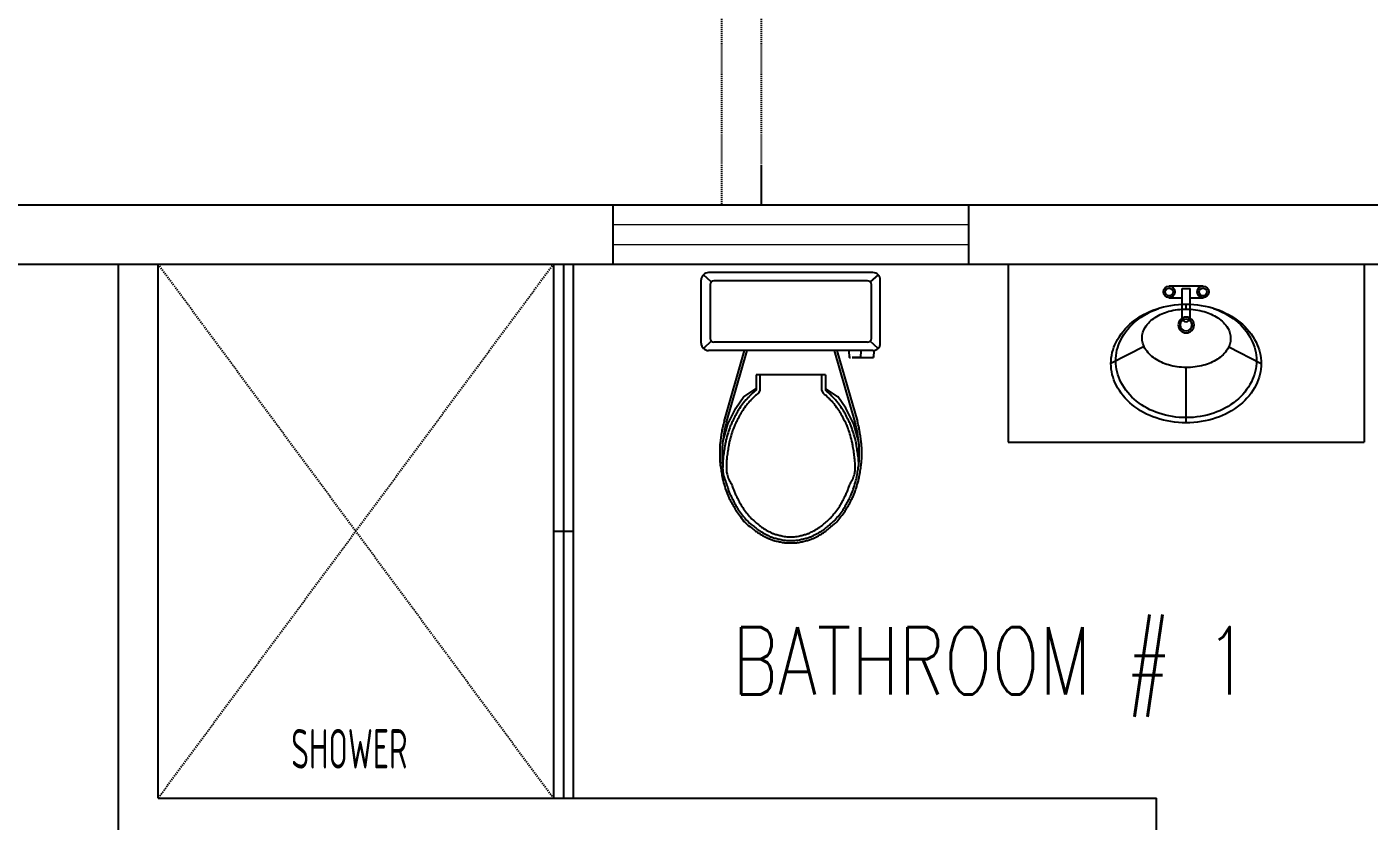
# Model space of a CAD drawing. Header units: inches. Extents: x 26998 to 46838, y -509 to 4343.
# Drawn here: x 31035.1 to 31170.9, y 3892.6 to 3972.9 of the extents above; entities that cross this region are included whole.
import ezdxf
from ezdxf.enums import TextEntityAlignment as Align

# ---------------------------------------------------------------- set-up
doc = ezdxf.new("R2010")
doc.units = ezdxf.units.IN
doc.header["$LTSCALE"] = 0.5
doc.header["$MEASUREMENT"] = 0
doc.linetypes.add('HIDDEN', pattern=[0.375, 0.25, -0.125])
for name, color, linetype in [('ARWALL', 7, 'HIDDEN'), ('BUILT-INS', 13, 'Continuous'), ('CABS', 23, 'Continuous'), ('Title Block', 7, 'Continuous')]:
    doc.layers.add(name, color=color, linetype=linetype)
doc.layers.add('TXT', color=4, linetype='Continuous', lineweight=9)
doc.styles.add('ARCHSTYL', font='archstyl.shx', dxfattribs={"height": 5})
doc.styles.get("Standard").update_dxf_attribs({"font": 'romans.shx', "width": 0.75})

# ---------------------------------------------------------------- blocks, each defined once
blk = doc.blocks.new('P0470039')
at = {"linetype": 'Continuous'}
for p, q in [((0, -0.61339), (0, 0)), ((-5.396179, -5.394092), (-9.5, -7.5)), ((5.322319, -5.35619), (9.5, -7.5)), ((0, -15), (0, -7.994521))]:
    blk.add_line(p, q, dxfattribs=at)
for points in [[(9.5, -7.5, 0.118506), (8.852327, -4.805722, 0.104654), (6.80398, -2.274646, 0.089615), (3.801003, -0.621924, 0.08127), (0, 0, 0.08127), (-3.801003, -0.621924, 0.089615), (-6.80398, -2.274646, 0.104654), (-8.852327, -4.805722, 0.118506), (-9.5, -7.5, 0.118506), (-8.852327, -10.194278, 0.104654), (-6.80398, -12.725354, 0.089615), (-3.801003, -14.378076, 0.08127), (0, -15, 0.08127), (3.801003, -14.378076, 0.089615), (6.80398, -12.725354, 0.104654), (8.852327, -10.194278, 0.118506)], [(0, -7.994521, 0.066698), (2.228047, -7.675818, 0.0792), (3.951416, -6.878456, 0.107151), (5.1993, -5.580919, 0.14125), (5.56895, -4.25438, 0.14125), (5.175802, -2.934614, 0.107151), (3.905073, -1.659441, 0.0792), (2.167817, -0.892807, 0.066698), (-0.065538, -0.613719, 0.066698), (-2.293584, -0.932422, 0.0792), (-4.016953, -1.729784, 0.107151), (-5.264838, -3.027321, 0.14125), (-5.634488, -4.35386, 0.14125), (-5.24134, -5.673626, 0.107151), (-3.970611, -6.948799, 0.0792), (-2.233355, -7.715433, 0.066698)]]:
    blk.add_lwpolyline(points, format="xyb", close=True, dxfattribs=at)
for radius in [1, 0.75]:
    blk.add_circle((0, -2.625), radius, dxfattribs=at)
for centre, radius, start, end in [((-0.632896, -9.107886), 9.026467, 108.265523, 128.679582), ((0.618746, -9.112425), 9.026467, 50.904831, 71.31889), ((-1.589253, -7.913284), 7.496208, 128.679582, 152.608443), ((1.583743, -7.924791), 7.496208, 26.975969, 50.904831), ((-3.065811, -7.148185), 5.833199, 152.608443, 179.792206), ((3.065811, -7.170423), 5.833199, 359.792206, 26.975969), ((-3.065811, -7.148185), 5.833199, 179.792206, 206.975969), ((3.065811, -7.170423), 5.833199, 332.608443, 359.792206), ((-1.583743, -6.393816), 7.496208, 206.975969, 230.904831), ((1.589253, -6.405324), 7.496208, 308.679582, 332.608443), ((-0.618746, -5.206183), 9.026467, 230.904831, 251.31889), ((0.632896, -5.210722), 9.026467, 288.265523, 308.679582), ((0.013869, -3.335173), 11.001532, 251.31889, 269.792206), ((0.013869, -3.335173), 11.001532, 269.792206, 288.265523)]:
    blk.add_arc(centre, radius, start, end, dxfattribs=at)
for tag, flags, p in [('ASID', 3, (0, -1.5)), ('ASCOLOR', 1, (0, -3.75)), ('ASCATNO', 1, (0, -2.25)), ('ASNAME', 1, (0, -3))]:
    blk.add_attdef(tag, text='', height=0.5, dxfattribs=dict(flags=flags)).set_placement(p, align=Align.CENTER)

msp = doc.modelspace()

# ---------------------------------------------------------------- linework, layer by layer
at = {"layer": 'ARWALL', "color": 1, "ltscale": 0.05}
for p, q in [((31105.3922826, 4096.8657314), (31105.3922826, 3954.8657314)), ((31109.3922826, 4086.8657314), (31109.3922826, 3954.8657314))]:
    msp.add_line(p, q, dxfattribs=at)
at = {"layer": 'BUILT-INS', "linetype": 'HIDDEN'}
for p, q in [((31048.3922826, 3948.8657314), (31088.3922826, 3894.8657314)), ((31088.3922826, 3948.8657314), (31048.3922826, 3894.8657314))]:
    msp.add_line(p, q, dxfattribs=at)
at = {"layer": 'CABS'}
for p, q in [((31088.3922826, 3948.8657314), (31088.3922826, 3894.8657314)), ((31089.3922826, 3948.8657314), (31089.3922826, 3894.8657314)), ((31090.3922826, 3948.8657314), (31090.3922826, 3894.8657314)), ((31120.7047826, 3948.0219814), (31104.0797826, 3948.0219814)), ((31134.3922826, 3948.8657314), (31134.3922826, 3930.8657314)), ((31170.3922826, 3948.8657314), (31170.3922826, 3930.8657314)), ((31103.3297826, 3940.8868404), (31103.3297826, 3947.2719814)), ((31104.3458676, 3947.0683964), (31103.5494526, 3947.8023114)), ((31104.2360326, 3946.8032314), (31104.2360326, 3941.3555904)), ((31120.1735326, 3947.1782314), (31104.6110326, 3947.1782314)), ((31121.2351126, 3947.8023114), (31120.4386976, 3947.0683964)), ((31120.5485326, 3941.3555904), (31120.5485326, 3946.8032314)), ((31121.4547826, 3940.8868404), (31121.4547826, 3947.2719814)), ((31154.1080081, 3946.6484709), (31150.676557, 3946.6484709)), ((31154.1080081, 3946.6484709), (31150.676557, 3946.6484709)), ((31150.676557, 3945.4807964), (31151.9926826, 3945.4807964)), ((31150.676557, 3945.4807964), (31151.9926826, 3945.4807964)), ((31151.9926826, 3943.4447133), (31151.9926826, 3946.4244441)), ((31151.9926826, 3946.4244441), (31152.7918826, 3946.4244441)), ((31151.9926826, 3943.4447133), (31151.9926826, 3946.4244441)), ((31151.9926826, 3943.4447133), (31151.9926826, 3946.4244441)), ((31151.9926826, 3943.4447133), (31151.9926826, 3946.4244441)), ((31151.9926826, 3946.4244441), (31152.7918826, 3946.4244441)), ((31151.9926826, 3943.4447133), (31151.9926826, 3946.4244441)), ((31151.9926826, 3943.4447133), (31151.9926826, 3946.4244441)), ((31152.7918826, 3943.4447133), (31152.7918826, 3946.4244441)), ((31152.7918826, 3943.4447133), (31152.7918826, 3946.4244441)), ((31152.7918826, 3943.4447133), (31152.7918826, 3946.4244441)), ((31152.7918826, 3943.4447133), (31152.7918826, 3946.4244441)), ((31152.7918826, 3943.4447133), (31152.7918826, 3946.4244441)), ((31152.7918826, 3943.4447133), (31152.7918826, 3946.4244441)), ((31152.7918826, 3945.4807964), (31154.1080081, 3945.4807964)), ((31152.7918826, 3945.4807964), (31154.1080081, 3945.4807964)), ((31104.3458676, 3941.0904254), (31103.5494526, 3940.3565104)), ((31120.7047826, 3940.1368404), (31104.0797826, 3940.1368404)), ((31120.1735326, 3940.9805904), (31104.6110326, 3940.9805904)), ((31105.6539956, 3932.9506214), (31107.7265406, 3940.1368404)), ((31105.8942056, 3932.8813414), (31107.9867306, 3940.1368404)), ((31116.7978346, 3940.1368404), (31118.8903596, 3932.8813414)), ((31117.0580246, 3940.1368404), (31119.1305696, 3932.9506214)), ((31118.3418216, 3939.4342344), (31118.2873666, 3940.1368404)), ((31119.4683696, 3940.1368404), (31119.4436376, 3939.4330284)), ((31119.4682706, 3940.1368404), (31119.4436376, 3939.4354404)), ((31121.2351126, 3940.3565104), (31120.4386976, 3941.0904254)), ((31120.8036046, 3940.1368404), (31120.7492486, 3939.4352534)), ((31120.8038006, 3940.1368404), (31120.7492486, 3939.4332144)), ((31119.4914736, 3939.4353834), (31120.6800346, 3939.4353834)), ((31119.4914736, 3939.4330844), (31120.6800346, 3939.4330844)), ((31120.7779176, 3939.4335284), (31120.7779176, 3939.4349404)), ((31115.8922826, 3937.6782314), (31108.8922826, 3937.6782314)), ((31108.8922826, 3937.6782314), (31108.8922826, 3936.1248414)), ((31108.8922826, 3937.6782314), (31108.8922826, 3936.1248414)), ((31108.8922826, 3937.6782314), (31108.8922826, 3936.1248414)), ((31109.2672826, 3937.6782314), (31109.2672826, 3936.1248414)), ((31115.5172826, 3937.6782314), (31115.5172826, 3936.1248414)), ((31115.8922826, 3937.6782314), (31115.8922826, 3936.1248414)), ((31107.6422826, 3935.4594814), (31108.8922826, 3936.3094814)), ((31109.2672826, 3936.1248414), (31109.1238526, 3935.8298814)), ((31109.2672826, 3936.1248414), (31109.1238526, 3935.8298814)), ((31115.5172826, 3936.1248414), (31115.6607126, 3935.8298814)), ((31117.1422826, 3935.4594814), (31115.8922826, 3936.3094814)), ((31106.8297826, 3934.3032314), (31107.6422826, 3935.4907314)), ((31117.9547826, 3934.3032314), (31117.1422826, 3935.4907314)), ((31106.0172826, 3932.6782314), (31106.8297826, 3934.3032314)), ((31118.7672826, 3932.6782314), (31117.9547826, 3934.3032314)), ((31105.5143046, 3930.8984614), (31106.0172826, 3932.6782314)), ((31119.2702606, 3930.8984614), (31118.7672826, 3932.6782314)), ((31134.3922826, 3930.8657314), (31170.3922826, 3930.8657314)), ((31088.3922826, 3921.8657314), (31090.3922826, 3921.8657314))]:
    msp.add_line(p, q, dxfattribs=at)
for centre, radius in [((31150.676557, 3946.0646337), 0.5838373), ((31150.676557, 3946.0646337), 0.5838373), ((31154.1080081, 3946.0646337), 0.5838373), ((31154.1080081, 3946.0646337), 0.5838373), ((31150.676557, 3946.0646337), 0.3925094), ((31150.676557, 3946.0646337), 0.3925094), ((31154.1080081, 3946.0646337), 0.3925094), ((31154.1080081, 3946.0646337), 0.3925094)]:
    msp.add_circle(centre, radius, dxfattribs=at)
for centre, radius, start, end in [((31104.0797826, 3947.2719814), 0.75, 90, 180), ((31120.7047826, 3947.2719814), 0.75, 0, 90), ((31104.6110326, 3946.8032314), 0.375, 90, 180), ((31120.1735326, 3946.8032314), 0.375, 0, 90), ((31152.3922826, 3943.4447133), 0.3996, 180, 0), ((31152.3922826, 3943.4447133), 0.3996, 180, 0), ((31152.3922826, 3943.4447133), 0.3996, 180, 0), ((31152.3922826, 3943.4447133), 0.3996, 180, 0), ((31152.3922826, 3943.4447133), 0.3996, 180, 0), ((31152.3922826, 3943.4447133), 0.3996, 180, 0), ((31104.6110326, 3941.3555904), 0.375, 180, 270), ((31120.1735326, 3941.3555904), 0.375, 270, 0), ((31104.0797826, 3940.8868404), 0.75, 180, 270), ((31120.7047826, 3940.8868404), 0.75, 270, 0), ((31118.3535072, 3939.4342346), 0.0005896, 118.975202645, 180.016097218), ((31118.3535072, 3939.4342343), 0.0005896, 179.983902782, 241.024797355), ((31118.3543333, 3939.4327416), 0.002296, 90.618644356, 118.961864588), ((31118.3543333, 3939.4357273), 0.002296, 241.038135457, 269.38135569), ((31118.5034856, 3925.5492857), 13.8865531, 90.254780828, 90.615514758), ((31118.5036444, 3953.3191827), 13.8865543, 269.383829924, 269.744563854), ((31118.6083169, 3938.0748393), 1.3615875, 90.144896402, 90.253758375), ((31118.6083169, 3940.7936286), 1.3615875, 269.746241625, 269.855103598), ((31119.0308791, 3770.5392654), 168.8976943, 90.102116674, 90.14451555), ((31119.0295277, 4108.3292029), 168.8976914, 269.855942873, 269.898341749), ((31118.8762767, 3857.1933555), 82.2434663, 90.041270998, 90.102004523), ((31118.8762767, 4021.6751134), 82.2434663, 269.897995477, 269.958729002), ((31118.9143189, 3803.816631), 135.6202043, 89.993429451, 90.041099538), ((31118.9155209, 4075.0518374), 135.6202047, 269.958392683, 270.006062771), ((31118.9150961, 3798.4355853), 141.0012499, 89.947242661, 89.993996017), ((31118.9138706, 4080.4328831), 141.0012505, 270.00650196, 270.053255316), ((31119.0438065, 3938.2200479), 1.216728, 89.883449154, 89.947162059), ((31119.0438065, 3940.648421), 1.216728, 270.052837902, 270.116550808), ((31066.3995624, -21874.1755306), 25813.6659903, 89.88268737112, 89.88314573763), ((31066.3995624, 29753.0439995), 25813.6659903, 270.11685426237, 270.11731262888), ((31119.2190628, 3922.9465506), 16.4898353, 89.72100564, 89.882808918), ((31119.2190628, 3955.9219183), 16.4898353, 270.117191083, 270.27899436), ((31118.862757, 3849.7931619), 89.6440918, 89.651504352, 89.720946835), ((31118.862757, 4029.075307), 89.6440918, 270.279053166, 270.348495649), ((31119.4933786, 3952.925833), 13.4905078, 269.63740408, 269.7022629), ((31119.4924952, 3925.9426353), 13.4905027, 90.293985291, 90.358844112), ((31119.436097, 3941.9461646), 2.5106899, 269.707404204, 269.857748308), ((31119.4364781, 3936.9223038), 2.5106914, 90.150948549, 90.301292653), ((31123.1856592, 5388.8097427), 1449.3791265, 269.8515285092, 269.8519868755), ((31123.0606592, 2490.0587256), 1449.3788085, 90.1430717335, 90.1435301001), ((31119.4752856, 3945.8955354), 6.460147, 269.853730029, 269.954341411), ((31119.4752856, 3932.9729335), 6.460147, 90.045658589, 90.146269971), ((31119.4883163, 3962.3280895), 22.8927063, 269.954502341, 270.007902007), ((31119.4872433, 3916.5403788), 22.892706, 89.989412589, 90.042812255), ((31120.691313, 3923.2612199), 16.1741674, 89.930403372, 90.039952895), ((31120.691313, 3955.6072479), 16.1741674, 269.960047106, 270.069596628), ((31120.7044382, 3933.9490571), 5.4863222, 89.743735906, 89.931895226), ((31120.7041337, 3944.9194113), 5.4863231, 270.071284844, 270.259444165), ((31116.1716787, 2930.3288384), 1009.1167767, 89.7396399167, 89.7412441997), ((31116.207393, 4948.5396299), 1009.1166155, 270.2567280307, 270.2583323134), ((31120.4485176, 3871.8280361), 67.6078651, 89.731955462, 89.738372589), ((31120.4485176, 4007.0404317), 67.6078651, 270.261627411, 270.268044539), ((31120.7637526, 3939.2074161), 0.2277477, 89.033159348, 89.735603406), ((31120.7637526, 3939.6610518), 0.2277477, 270.264396613, 270.96684067), ((31120.7151571, 3936.322252), 3.1133211, 88.844913982, 89.034906767), ((31120.7148555, 3942.5462164), 3.1133267, 270.970642161, 271.160634946), ((31110.4203922, 3933.6941086), 2.8489362, 130.668331477, 135.322171658), ((31110.4203922, 3933.6941086), 2.8489362, 130.668331477, 135.322171658), ((31114.8325994, 3928.5584191), 9.6196731, 128.135077319, 130.667218552), ((31114.8325994, 3928.5584191), 9.6196731, 128.135077319, 130.667218552), ((31114.7643278, 3928.6455287), 9.1339961, 128.135655583, 130.667796817), ((31110.0202373, 3928.6455287), 9.1339961, 49.332203183, 51.864344417), ((31109.9519657, 3928.5584191), 9.6196731, 49.332781448, 51.864922681), ((31109.9519657, 3928.5584191), 9.6196731, 49.332781448, 51.864922681), ((31114.3641729, 3933.6941086), 2.8489362, 44.677828342, 49.331668523), ((31114.3641729, 3933.6941086), 2.8489362, 44.677828342, 49.331668523), ((31117.3745675, 3927.3823169), 12.2842384, 143.327424811, 146.582522922), ((31117.3745675, 3927.3823169), 12.2842384, 143.327424811, 146.582522922), ((31117.2888494, 3927.4461611), 11.8023534, 143.327501013, 146.582599125), ((31115.2373588, 3928.9737113), 9.6196189, 140.795087365, 143.327228598), ((31115.2373588, 3928.9737113), 9.6196189, 140.795087365, 143.327228598), ((31109.9908353, 3933.2534841), 2.8489125, 136.142236184, 140.796076365), ((31109.9908353, 3933.2534841), 2.8489125, 136.142236184, 140.796076365), ((31115.1487405, 3929.0398691), 9.1340259, 140.795950255, 143.328091487), ((31140.9751481, 3903.4794617), 45.8200661, 135.730995499, 136.141232843), ((31140.9751481, 3903.4794617), 45.8200661, 135.730995499, 136.141232843), ((31110.1668718, 3933.1035316), 2.7050004, 136.141504435, 140.795344616), ((31140.9750995, 3903.4794663), 45.8200282, 135.320719859, 135.730957202), ((31140.9750995, 3903.4794663), 45.8200282, 135.320719859, 135.730957202), ((31139.5872112, 3904.8330845), 43.5066493, 135.731607881, 136.141845224), ((31139.5867718, 3904.8329608), 43.506421, 135.320850019, 135.731087363), ((31110.5746299, 3933.5219025), 2.7049534, 130.665854557, 135.319694738), ((31114.2099352, 3933.5219025), 2.7049534, 44.680305262, 49.334145443), ((31085.1977933, 3904.8329608), 43.506421, 44.268912638, 44.679149981), ((31085.1973539, 3904.8330845), 43.5066493, 43.858154776, 44.268392119), ((31083.8094656, 3903.4794663), 45.8200282, 44.269042798, 44.679280141), ((31083.8094656, 3903.4794663), 45.8200282, 44.269042798, 44.679280141), ((31114.6176933, 3933.1035316), 2.7050004, 39.204655384, 43.858495564), ((31083.809417, 3903.4794617), 45.8200661, 43.858767157, 44.269004501), ((31083.809417, 3903.4794617), 45.8200661, 43.858767157, 44.269004501), ((31109.6358246, 3929.0398691), 9.1340259, 36.671908513, 39.204049745), ((31114.7937298, 3933.2534841), 2.8489125, 39.203923635, 43.857763816), ((31114.7937298, 3933.2534841), 2.8489125, 39.203923635, 43.857763816), ((31107.4957157, 3927.4461611), 11.8023534, 33.417400875, 36.672498987), ((31109.5472063, 3928.9737113), 9.6196189, 36.672771402, 39.204912635), ((31109.5472063, 3928.9737113), 9.6196189, 36.672771402, 39.204912635), ((31107.4099976, 3927.3823169), 12.2842384, 33.417477078, 36.672575189), ((31107.4099976, 3927.3823169), 12.2842384, 33.417477078, 36.672575189), ((31148.5751271, 3912.0673524), 46.9860034, 153.093340313, 153.755219318), ((31148.5751271, 3912.0673524), 46.9860034, 153.093340313, 153.755219318), ((31148.5740431, 3912.0672028), 46.9851044, 152.4307005, 153.092579505), ((31148.5740431, 3912.0672028), 46.9851044, 152.4307005, 153.092579505), ((31147.2648127, 3912.7319996), 45.1422385, 153.093002826, 153.754881831), ((31110.2995235, 3932.0505923), 3.8078569, 146.583105172, 152.43150527), ((31110.2995235, 3932.0505923), 3.8078569, 146.583105172, 152.43150527), ((31147.26448, 3912.7319908), 45.1419457, 152.430922713, 153.092801719), ((31110.4912649, 3931.9313051), 3.6584187, 146.582603209, 152.431003307), ((31114.2933002, 3931.9313051), 3.6584187, 27.568996693, 33.417396791), ((31077.5200851, 3912.7319908), 45.1419457, 26.907198281, 27.569077287), ((31114.4850416, 3932.0505923), 3.8078569, 27.56849473, 33.416894828), ((31114.4850416, 3932.0505923), 3.8078569, 27.56849473, 33.416894828), ((31077.5197524, 3912.7319996), 45.1422385, 26.245118169, 26.906997174), ((31076.210522, 3912.0672028), 46.9851044, 26.907420495, 27.5692995), ((31076.210522, 3912.0672028), 46.9851044, 26.907420495, 27.5692995), ((31076.209438, 3912.0673524), 46.9860034, 26.244780682, 26.906659687), ((31076.209438, 3912.0673524), 46.9860034, 26.244780682, 26.906659687), ((31171.811488, 3921.980149), 67.1441403, 171.498294554, 171.956201815), ((31109.7918073, 3931.2509247), 4.4353843, 166.593417195, 171.498103749), ((31119.9079102, 3928.8397354), 14.8348734, 163.912227201, 166.593547337), ((31170.6090193, 3922.1499937), 65.6799626, 171.498217281, 171.956124541), ((31109.9418557, 3931.2186873), 4.338737, 166.593471901, 171.498158454), ((31119.8374817, 3928.8600455), 14.5115737, 163.912229712, 166.593549849), ((31121.3265963, 3927.1169778), 15.9820854, 162.858451395, 165.715300164), ((31121.3265963, 3927.1169778), 15.9820854, 162.858451395, 165.715300164), ((31117.7929485, 3928.2068172), 12.2841918, 159.60309339, 162.858191502), ((31117.7929485, 3928.2068172), 12.2841918, 159.60309339, 162.858191502), ((31121.2222111, 3927.149124), 15.4978613, 162.858293373, 165.715142143), ((31109.8480467, 3931.1610331), 3.8078214, 153.755000015, 159.603400113), ((31109.8480467, 3931.1610331), 3.8078214, 153.755000015, 159.603400113), ((31117.6909445, 3928.2383452), 11.8024254, 159.60341516, 162.858513271), ((31110.0575267, 3931.0766461), 3.658408, 153.754664741, 159.603064839), ((31114.7270384, 3931.0766461), 3.658408, 20.396935161, 26.245335259), ((31107.0936206, 3928.2383452), 11.8024254, 17.141486729, 20.39658484), ((31114.9365184, 3931.1610331), 3.8078214, 20.396599887, 26.244999985), ((31114.9365184, 3931.1610331), 3.8078214, 20.396599887, 26.244999985), ((31103.562354, 3927.149124), 15.4978613, 14.284857857, 17.141706627), ((31106.9916166, 3928.2068172), 12.2841918, 17.141808498, 20.39690661), ((31106.9916166, 3928.2068172), 12.2841918, 17.141808498, 20.39690661), ((31103.4579688, 3927.1169778), 15.9820854, 14.284699836, 17.141548605), ((31103.4579688, 3927.1169778), 15.9820854, 14.284699836, 17.141548605), ((31104.9470834, 3928.8600455), 14.5115737, 13.406450151, 16.087770288), ((31114.8427095, 3931.2186873), 4.338737, 8.501841545, 13.406528099), ((31104.8766549, 3928.8397354), 14.8348734, 13.406452663, 16.087772799), ((31054.1755458, 3922.1499937), 65.6799626, 8.043875459, 8.501782719), ((31114.9927578, 3931.2509247), 4.4353843, 8.501896251, 13.406582805), ((31052.9730771, 3921.980149), 67.1441403, 8.043798185, 8.501705445), ((31120.0395056, 3929.771989), 14.8347231, 177.318709179, 180.000029316), ((31109.6516292, 3930.2584666), 4.4354617, 172.413987765, 177.318674319), ((31171.8102235, 3921.9801031), 67.1428947, 171.956012095, 172.413919356), ((31119.9662959, 3929.7719921), 14.5115134, 177.318721942, 180.000042079), ((31109.8047056, 3930.2478659), 4.3387864, 172.413944526, 177.318631079), ((31170.6081401, 3922.1498963), 65.6791056, 171.955933057, 172.413840318), ((31173.3075263, 3919.8251845), 68.4164091, 170.912238379, 171.429045434), ((31173.3075263, 3919.8251845), 68.4164091, 170.912238379, 171.429045434), ((31110.5209157, 3929.8682421), 4.8316509, 165.715341623, 170.912552849), ((31110.5209157, 3929.8682421), 4.8316509, 165.715341623, 170.912552849), ((31171.6288649, 3920.0782997), 66.3441535, 170.912333123, 171.429140178), ((31110.7440293, 3929.8170492), 4.6853631, 165.715367753, 170.912578979), ((31114.0405358, 3929.8170492), 4.6853631, 9.087421021, 14.284632247), ((31053.1557002, 3920.0782997), 66.3441535, 8.570859823, 9.087666878), ((31114.2636494, 3929.8682421), 4.8316509, 9.087447151, 14.284658377), ((31114.2636494, 3929.8682421), 4.8316509, 9.087447151, 14.284658377), ((31051.4770388, 3919.8251845), 68.4164091, 8.570954566, 9.087761621), ((31051.4770388, 3919.8251845), 68.4164091, 8.570954566, 9.087761621), ((31054.176425, 3922.1498963), 65.6791056, 7.586159682, 8.044066943), ((31114.9798595, 3930.2478659), 4.3387864, 2.681368921, 7.586055474), ((31104.8182692, 3929.7719921), 14.5115134, 359.999957921, 2.681278058), ((31052.9743416, 3921.9801031), 67.1428947, 7.586080644, 8.043987905), ((31115.1329359, 3930.2584666), 4.4354617, 2.681325681, 7.586012235), ((31104.7450595, 3929.771989), 14.8347231, 359.999970684, 2.681290821), ((31119.9836107, 3929.7719729), 14.7788281, 179.999966793, 183.021341974), ((31109.7338235, 3929.2309755), 4.5147736, 183.021338578, 188.489068533), ((31117.6513756, 3929.3544514), 12.20374, 178.0394, 185.5309), ((31121.4865541, 3928.1782098), 15.9821006, 177.143073641, 179.999922411), ((31121.4865541, 3928.1782098), 15.9821006, 177.143073641, 179.999922411), ((31110.3498886, 3928.7339748), 4.8315762, 171.945855042, 177.143066268), ((31110.3498886, 3928.7339748), 4.8315762, 171.945855042, 177.143066268), ((31173.3086827, 3919.8252718), 68.4175396, 171.42926207, 171.946069125), ((31173.3086827, 3919.8252718), 68.4175396, 171.42926207, 171.946069125), ((31121.3774121, 3928.1782157), 15.4979585, 177.143093259, 179.999942028), ((31110.5782347, 3928.717137), 4.6853424, 171.945898238, 177.143109464), ((31171.6294813, 3920.0782468), 66.344771, 171.429174379, 171.945981434), ((31053.1550838, 3920.0782468), 66.344771, 8.054018566, 8.570825621), ((31114.2063304, 3928.717137), 4.6853424, 2.856890536, 8.054101762), ((31103.407153, 3928.1782157), 15.4979585, 0.000057972, 2.856906741), ((31051.4758824, 3919.8252718), 68.4175396, 8.053930875, 8.57073793), ((31051.4758824, 3919.8252718), 68.4175396, 8.053930875, 8.57073793), ((31114.4346765, 3928.7339748), 4.8315762, 2.856933732, 8.054144958), ((31114.4346765, 3928.7339748), 4.8315762, 2.856933732, 8.054144958), ((31103.2998741, 3928.1782847), 15.980236, 1.632935552, 2.856990947), ((31103.2998741, 3928.1782847), 15.980236, 1.632935552, 2.856990947), ((31114.899354, 3929.2427674), 4.4164722, 351.511021105, 356.978751059), ((31104.8731037, 3929.7719692), 14.4566789, 356.978673308, 0.000048488), ((31115.0507416, 3929.2309755), 4.5147736, 351.510931467, 356.978661421), ((31104.8009544, 3929.7719729), 14.7788281, 356.978658027, 0.000033207), ((31164.8746696, 3937.4610634), 60.2664306, 188.489057428, 189.063847484), ((31164.8752157, 3937.4610143), 60.2669621, 189.063719574, 189.638509629), ((31108.9998659, 3928.2005921), 3.4954839, 180.36652386, 186.391963643), ((31106.7949042, 3927.9535826), 1.2767297, 186.39211687, 196.369941371), ((31113.3694776, 3929.8847991), 8.1290734, 196.369682796, 198.442816963), ((31109.0410112, 3928.2011368), 3.1616407, 180.415098341, 186.64917461), ((31107.0611474, 3927.970341), 1.1683701, 186.649389852, 196.912906182), ((31112.802045, 3929.7159585), 7.1687939, 196.912805674, 199.117250329), ((31111.9825201, 3929.7159585), 7.1687939, 340.882749671, 343.087194326), ((31117.7234177, 3927.970341), 1.1683701, 343.087093818, 353.350610148), ((31115.7435539, 3928.2011368), 3.1616407, 353.35082539, 359.584901659), ((31060.959664, 3937.2934385), 58.9536441, 350.361515041, 350.936305096), ((31060.961125, 3937.2935308), 58.9522159, 350.935992861, 351.510782915), ((31059.9093494, 3937.4610143), 60.2669621, 350.361490371, 350.936280426), ((31059.9098955, 3937.4610634), 60.2664306, 350.936152516, 351.510942572), ((31109.910056, 3928.126371), 4.5147932, 189.638784904, 195.106514858), ((31119.8192585, 3930.8012674), 14.7786795, 195.106438193, 198.127813374), ((31113.3693816, 3929.884802), 8.1289832, 198.443050005, 200.516184173), ((31106.9517692, 3927.483284), 1.2767545, 200.515988089, 208.836948325), ((31119.7516003, 3930.7790827), 14.4574778, 195.697535732, 198.127702433), ((31112.8019159, 3929.7159464), 7.168668, 199.117496902, 201.321941557), ((31107.2123369, 3927.5341952), 1.168382, 201.321979939, 211.585496269), ((31108.9102953, 3928.5781628), 3.1616032, 211.585018611, 217.819094879), ((31117.6909445, 3930.1181176), 11.8024254, 197.141486729, 200.39658484), ((31107.0936206, 3930.1181176), 11.8024254, 339.60341516, 342.858513271), ((31115.8742698, 3928.5781628), 3.1616032, 322.180905121, 328.414981389), ((31107.7800425, 3929.8797224), 11.5669268, 338.506558204, 341.872328664), ((31117.5722282, 3927.5341952), 1.168382, 328.414503731, 338.678020061), ((31111.9826492, 3929.7159464), 7.168668, 338.678058443, 340.882503098), ((31105.0337509, 3930.7788471), 14.4566573, 341.872215909, 344.89359109), ((31107.7125379, 3929.9017846), 11.8879445, 338.506750081, 341.872520542), ((31114.7270736, 3928.1622285), 4.4163785, 344.893542683, 350.361272637), ((31104.9653066, 3930.8012674), 14.7786795, 341.872186626, 344.893561807), ((31114.8745091, 3928.126371), 4.5147932, 344.893485142, 350.361215096), ((31145.352764, 3945.604392), 44.179022, 207.519869516, 208.225063745), ((31109.6012746, 3926.9644623), 3.6103683, 201.49311635, 207.519472232), ((31144.5215803, 3945.1584538), 42.9861106, 207.520115751, 208.22530998), ((31110.0575267, 3927.2798168), 3.658408, 200.396935161, 206.245335259), ((31147.2648127, 3945.6244632), 45.1422385, 206.245118169, 206.906997174), ((31147.26448, 3945.6244721), 45.1419457, 206.907198281, 207.569077287), ((31077.5200851, 3945.6244721), 45.1419457, 332.430922713, 333.092801719), ((31077.5197524, 3945.6244632), 45.1422385, 333.093002826, 333.754881831), ((31114.7270384, 3927.2798168), 3.658408, 333.754664741, 339.603064839), ((31080.2629848, 3945.1584538), 42.9861106, 331.77469002, 332.479884248), ((31079.4318011, 3945.604392), 44.179022, 331.774936254, 332.480130484), ((31115.1832905, 3926.9644623), 3.6103683, 332.480527768, 338.50688365), ((31115.3214073, 3926.9056479), 3.7104309, 332.479802051, 338.506157933), ((31145.3531763, 3945.6042543), 44.1793202, 208.224653417, 208.929847646), ((31144.5223634, 3945.1583327), 42.9867433, 208.224674166, 208.929868394), ((31109.9343523, 3926.0279429), 3.7105043, 208.929991239, 214.956347121), ((31116.6363867, 3930.7131396), 11.8878102, 214.956297293, 218.322067754), ((31110.0596958, 3926.1104503), 3.6103889, 208.929578123, 214.955934005), ((31116.5806595, 3930.6691741), 11.5668285, 214.956608006, 218.322378467), ((31110.4912649, 3926.4251577), 3.6584187, 207.568996693, 213.417396791), ((31117.2888494, 3930.9103018), 11.8023534, 213.417400875, 216.672498986), ((31114.8177475, 3929.2756903), 9.3196846, 218.321889498, 222.325311321), ((31115.0286726, 3929.2273047), 8.9843969, 216.672498294, 220.712807236), ((31109.7558926, 3929.2273047), 8.9843969, 319.287192764, 323.327501706), ((31109.9668176, 3929.2756903), 9.3196846, 317.674688679, 321.678110502), ((31107.4957157, 3930.9103018), 11.8023534, 323.327501014, 326.582599125), ((31108.2039056, 3930.6691741), 11.5668285, 321.677621533, 325.043391994), ((31114.2933002, 3926.4251577), 3.6584187, 326.582603209, 332.431003307), ((31108.1481784, 3930.7131396), 11.8878102, 321.677932246, 325.043702707), ((31114.7248693, 3926.1104503), 3.6103889, 325.044065995, 331.070421877), ((31080.2622017, 3945.1583327), 42.9867433, 331.070131606, 331.775325834), ((31114.8502128, 3926.0279429), 3.7105043, 325.043652879, 331.070008761), ((31079.4313888, 3945.6042543), 44.1793202, 331.070152354, 331.775346583), ((31128.1915913, 3946.0576851), 30.966848, 230.332147107, 231.308919642), ((31127.7125616, 3944.3290654), 28.6455715, 227.799949124, 228.793680896), ((31127.6977169, 3945.461658), 29.943251, 230.331561809, 231.308334345), ((31127.7127164, 3944.3290394), 28.6456539, 228.793413705, 229.787145477), ((31111.1052135, 3924.68566), 2.9226778, 229.787213779, 236.874046363), ((31114.4178757, 3929.7621673), 8.9844149, 236.873774021, 240.914082964), ((31110.3666894, 3929.7621673), 8.9844149, 299.085917036, 303.126225979), ((31113.6793516, 3924.68566), 2.9226778, 303.125953637, 310.212786221), ((31097.0718487, 3944.3290394), 28.6456539, 310.212854523, 311.206586295), ((31097.0868482, 3945.461658), 29.943251, 308.691665655, 309.66843819), ((31097.0720035, 3944.3290654), 28.6455715, 311.206319104, 312.200050876), ((31096.5929738, 3946.0576851), 30.966848, 308.691080358, 309.667852893), ((31097.0873494, 3945.4616543), 29.9429281, 309.667704506, 310.644477041), ((31114.3505418, 3925.2734374), 2.9227248, 312.201225416, 319.288058), ((31096.5928329, 3946.0577352), 30.9669765, 309.66799441, 310.644766945), ((31114.6207765, 3925.0371838), 3.0249034, 310.64421954, 317.674268606), ((31114.7259993, 3924.9348387), 3.1283616, 310.644668891, 317.674717957), ((31109.9129783, 3929.3182615), 9.6383206, 317.674599675, 321.678021498), ((31110.7891706, 3924.3289714), 3.128363, 231.308799069, 238.338848135), ((31110.8702434, 3924.4513501), 3.0249133, 231.30922075, 238.339269815), ((31114.2060937, 3929.8700339), 9.6382584, 238.339449961, 242.342871785), ((31114.1743055, 3929.8092117), 9.3196339, 238.339007785, 242.342429609), ((31113.1010652, 3927.7611677), 7.2574172, 242.341900553, 246.951526456), ((31113.070072, 3927.7021647), 6.9407731, 242.342420711, 246.952046614), ((31113.0087637, 3927.2290002), 6.0857027, 240.913956822, 245.761602608), ((31111.2160268, 3923.3308449), 2.4427386, 246.952666902, 254.902360407), ((31111.2673959, 3923.465121), 2.3361905, 246.951393833, 254.901087337), ((31111.3631342, 3923.5740234), 2.0773425, 245.763431508, 254.065394552), ((31115.8363084, 3940.4012781), 19.877809, 254.902391516, 256.172053001), ((31115.389977, 3937.6748976), 16.7419295, 254.062453304, 255.455869492), ((31115.9939515, 3941.0395744), 20.7847032, 256.170622196, 257.440283681), ((31115.8366619, 3940.4013248), 19.8779388, 256.171095639, 257.440757123), ((31115.3893262, 3937.6748431), 16.7417134, 255.45797837, 256.851394558), ((31112.022264, 3923.2793027), 2.3361809, 257.439769344, 265.389462848), ((31112.0535602, 3923.3949404), 2.0773704, 256.850214444, 265.152177487), ((31112.3922734, 3927.8690185), 6.9407871, 265.39044955, 270.000075452), ((31112.3922952, 3927.3889196), 6.0856881, 265.152235122, 269.999880909), ((31112.3922699, 3927.3889196), 6.0856881, 270.000119091, 274.847764878), ((31112.3922917, 3927.8690185), 6.9407871, 269.999924548, 274.609550451), ((31112.7310049, 3923.3949404), 2.0773704, 274.847822513, 283.149785556), ((31112.7623011, 3923.2793027), 2.3361809, 274.610537152, 282.560230656), ((31109.3952389, 3937.6748431), 16.7417134, 283.148605442, 284.54202163), ((31108.9479032, 3940.4013248), 19.8779388, 282.559242877, 283.828904361), ((31108.7906136, 3941.0395744), 20.7847032, 282.559716319, 283.829377804), ((31109.3945881, 3937.6748976), 16.7419295, 284.544130508, 285.937546696), ((31108.9482567, 3940.4012781), 19.877809, 283.827946999, 285.097608484), ((31108.7906211, 3941.0395545), 20.784682, 283.829370697, 285.099032182), ((31113.4214309, 3923.5740234), 2.0773425, 285.934605448, 294.236568492), ((31113.5171692, 3923.465121), 2.3361905, 285.098912663, 293.048606167), ((31113.5685383, 3923.3308449), 2.4427386, 285.097639593, 293.047333098), ((31111.7758014, 3927.2290002), 6.0857027, 294.238397392, 299.086043178), ((31111.7144931, 3927.7021647), 6.9407731, 293.047953386, 297.657579289), ((31111.6834999, 3927.7611677), 7.2574172, 293.048473544, 297.658099447), ((31110.6102596, 3929.8092117), 9.3196339, 297.657570392, 301.660992215), ((31110.5784714, 3929.8700339), 9.6382584, 297.657128215, 301.660550039), ((31113.9143217, 3924.4513501), 3.0249133, 301.660730185, 308.69077925), ((31113.9953945, 3924.3289714), 3.128363, 301.661151865, 308.691200931), ((31112.0052741, 3923.1365501), 2.4427342, 257.442377697, 265.392071201), ((31112.392347, 3927.9356215), 7.2573901, 265.389865391, 269.999491293), ((31112.3922181, 3927.9356215), 7.2573901, 270.000508707, 274.610134609), ((31112.779291, 3923.1365501), 2.4427342, 274.607928799, 282.557622303)]:
    msp.add_arc(centre, radius, start, end, dxfattribs=at)
at = {"layer": 'CABS', "lineweight": -2}
for centre, radius, start, end in [((31111.4978371, 3927.8725535), 5.9622247, 196.260897231, 206.725940389), ((31108.0597542, 3926.6575458), 2.0823968, 190.422153459, 209.198959673), ((31110.1397005, 3925.0403247), 3.3004079, 210.974839662, 238.684985877), ((31109.9612457, 3924.6116337), 2.5947448, 218.386822919, 237.931888668), ((31109.0780768, 3923.9522857), 1.0397941, 214.250867027, 234.259849556), ((31111.1795201, 3922.3754594), 1.5258454, 246.855301384, 264.216295736)]:
    msp.add_arc(centre, radius, start, end, dxfattribs=at)
at = {"layer": 'Title Block'}
for p, q in [((31109.3922826, 3958.8657314), (31109.3922826, 3954.8657314)), ((30884.3922826, 3954.8657314), (31179.3922826, 3954.8657314)), ((31094.3922826, 3954.8657314), (31094.3922826, 3948.8657314)), ((31109.3922826, 3954.8657314), (31113.3922826, 3954.8657314)), ((31130.3922826, 3954.8657314), (31130.3922826, 3948.8657314)), ((30890.3922826, 3948.8657314), (31179.3922826, 3948.8657314)), ((31044.3922826, 3843.2657314), (31044.3922826, 3948.8657314)), ((31048.3922826, 3894.8657314), (31048.3922826, 3948.8657314)), ((31048.3922826, 3894.8657314), (31149.3922826, 3894.8657314)), ((31149.3922826, 3864.8657314), (31149.3922826, 3894.8657314))]:
    msp.add_line(p, q, dxfattribs=at)
at = {"layer": 'TXT'}
for p, q in [((31094.3922826, 3952.8657314), (31130.3922826, 3952.8657314)), ((31094.3922826, 3950.8657314), (31130.3922826, 3950.8657314))]:
    msp.add_line(p, q, dxfattribs=at)

# ---------------------------------------------------------------- block references
at = {"layer": 'CABS', "xscale": -0.7999999999999545, "yscale": 0.7999999999999545, "zscale": 0.7999999999999545}
msp.add_blockref('P0470039', (31152.3922826, 3944.8205622), dxfattribs=at)

# ---------------------------------------------------------------- texts
at = {"insert": (31106.5144157, 3912.1657314), "char_height": 6.8007744, "width": 110.476910075, "attachment_point": 1}
msp.add_mtext('\\A1;BATHROOM # 1', dxfattribs=at)
at = {"layer": 'CABS', "style": 'ARCHSTYL', "width": 0.667387}
msp.add_text('SHOWER', height=4, dxfattribs=at).set_placement((31061.8553676, 3897.8681308))

doc.saveas('drawing.dxf')
